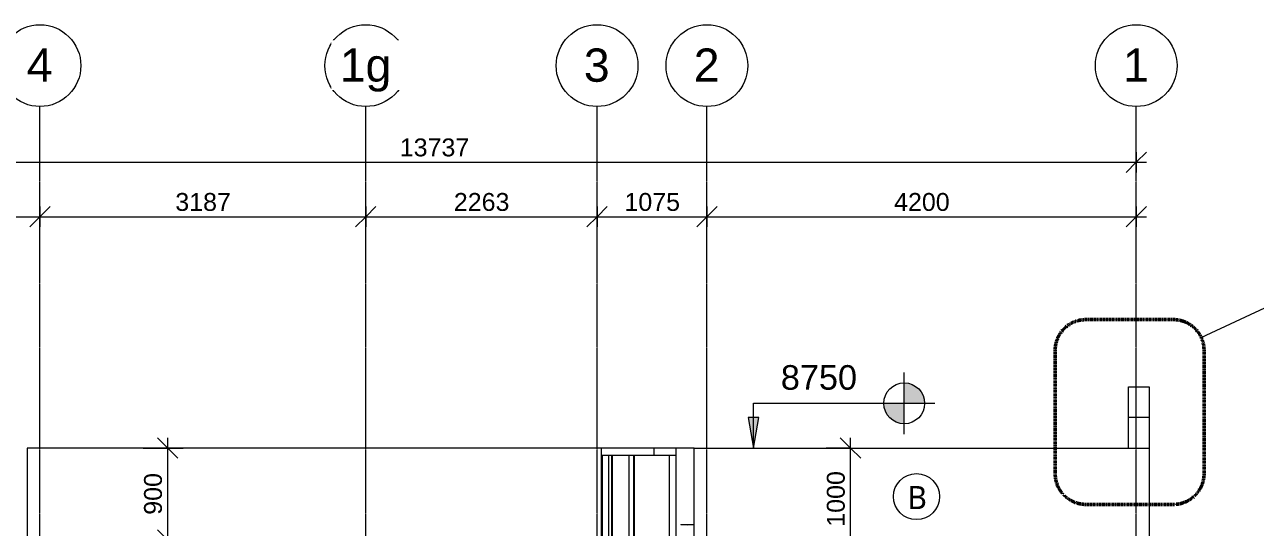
# Model space of a CAD drawing. Header units: millimetres. Extents: x -14692 to 72145, y -2093 to 15232.
# Drawn here: x -3761 to 8279, y 7975 to 12888 of the extents above; entities that cross this region are included whole.
import ezdxf

# ---------------------------------------------------------------- set-up
doc = ezdxf.new("R2010")
doc.units = ezdxf.units.MM
doc.linetypes.add('Callout Boundary', pattern=[2.38125, 1.190625, -1.190625])
doc.linetypes.add('Grid Line', pattern=[22.225, 12.7, -3.175, 3.175, -3.175])
for name, color, linetype, lineweight in [('A-ANNO-DIMS', 211, 'Continuous', 9), ('A-ANNO-DIMS-100', 211, 'Continuous', 9), ('A-ANNO-NOTE', 131, 'Continuous', 9), ('A-ANNO-SYMB', 150, 'Continuous', 9), ('A-GENM', 13, 'Continuous', 9), ('A-WALL', 113, 'Continuous', 9), ('G-ANNO-DIMS', 111, 'Continuous', 9), ('S-GRID', 1, 'Continuous', 9), ('S-GRID-IDEN', 1, 'Continuous', 9)]:
    doc.layers.add(name, color=color, linetype=linetype, lineweight=lineweight)
doc.styles.add('Arial_2', font='arial.ttf', dxfattribs={"height": 325})
doc.styles.add('Arial_4', font='arial.ttf', dxfattribs={"height": 240})
doc.styles.add('Arial_6', font='arial.ttf', dxfattribs={"height": 175})
doc.styles.add('Lucida Sans Unicode', font='l_10646.ttf', dxfattribs={"height": 225})
doc.dimstyles.new('Ele-dim-100_2', dxfattribs={"dimscale": 304.8, "dimtxt": 178.545395, "dimasz": 0.656168, "dimexe": 0.492126, "dimexo": 0.0625, "dimgap": 0.016404, "dimtad": 1, "dimdec": 0, "dimrnd": 5, "dimzin": 0, "dimdsep": 46, "dimtxsty": 'Arial_6', "dimblk1": 'OBLIQUE', "dimblk2": 'OBLIQUE', "dimsah": 1, "dimcen": 0.09, "dimdle": 0.328084, "dimazin": 0, "dimtfac": 1, "dimtdec": 4, "dimtix": 1, "dimtmove": 0, "dimatfit": 3, "dimfxl": 0.787402, "dimfxlon": 1, "dimtvp": 1, "dimtolj": 1, "dimtzin": 0, "dimarcsym": 2})
doc.dimstyles.new('grid-dim', dxfattribs={"dimscale": 304.8, "dimtxt": 178.545395, "dimasz": 0.656168, "dimexe": 0.328084, "dimexo": 0.0625, "dimgap": 0.016404, "dimtad": 1, "dimdec": 0, "dimzin": 0, "dimdsep": 46, "dimtxsty": 'Arial_6', "dimblk1": 'OBLIQUE', "dimblk2": 'OBLIQUE', "dimsah": 1, "dimcen": 0.09, "dimdle": 0.328084, "dimazin": 0, "dimtfac": 1, "dimtdec": 4, "dimtix": 1, "dimtmove": 0, "dimatfit": 3, "dimfxl": 0.328084, "dimfxlon": 1, "dimtvp": 1, "dimtolj": 1, "dimtzin": 0, "dimarcsym": 2})

# ---------------------------------------------------------------- blocks, each defined once
blk = doc.blocks.new('Generic Models 2 - Generic Models 1-700113-Elevation-3')
at = {"layer": 'A-GENM'}
for p, q in [((2789, 8750), (7239, 8750)), ((2789, 300), (2789, 8750)), ((7239, 8750), (7239, 2700)), ((3789, 7750), (3789, 300)), ((3789, 7750), (6239, 7750)), ((6239, 7750), (6239, 300))]:
    blk.add_line(p, q, dxfattribs=at)
blk = doc.blocks.new('Ladder_complete_5314 - Ladder_complete_5314-1763503-Elevation-3')
at = {"layer": 'A-GENM'}
for p, q in [((1878, 8752), (1878, 8676)), ((1878, 8752), (2397, 8752)), ((2397, 8676), (1878, 8676)), ((1884, 7685), (1884, 8676)), ((1890, 8676), (1890, 7685)), ((1950, 8676), (1950, 7685)), ((1983, 7685), (1983, 8676)), ((1988, 8676), (1988, 7685)), ((2150, 8676), (2150, 7685)), ((2200, 7685), (2200, 8676)), ((2201, 8676), (2201, 7685)), ((2397, 8752), (2611, 8752)), ((2397, 8676), (2397, 8752)), ((2611, 8676), (2397, 8676)), ((2548, 7886), (2548, 8676)), ((2611, 8752), (2611, 8676)), ((2611, 8676), (2611, 7886)), ((2548, 7734), (2548, 7886)), ((2548, 7886), (2611, 7886)), ((2611, 7886), (2611, 7734)), ((2548, 7685), (2548, 7734)), ((2611, 7734), (2548, 7734)), ((2611, 7734), (2611, 7685)), ((1878, 7685), (1878, 7634)), ((1879, 7685), (2236, 7685)), ((2236, 7634), (1879, 7634)), ((1884, 7634), (1884, 6335)), ((1890, 6335), (1890, 7634)), ((1950, 6335), (1950, 7634)), ((1983, 7634), (1983, 6335)), ((1988, 6335), (1988, 7634)), ((2150, 6335), (2150, 7634)), ((2200, 7634), (2200, 6335)), ((2201, 6335), (2201, 7634)), ((2236, 7685), (2579, 7685)), ((2579, 7634), (2236, 7634)), ((2379, 6335), (2379, 7634)), ((2429, 7634), (2429, 6335)), ((2548, 7634), (2548, 6335)), ((2579, 7685), (2638, 7685)), ((2638, 7634), (2579, 7634)), ((2611, 7634), (2611, 6335)), ((2638, 7685), (2638, 7685)), ((2638, 7634), (2638, 7634)), ((2640, 7634), (2640, 7685)), ((2640, 7634), (2640, 7685)), ((2611, 7571), (2779, 7571)), ((2779, 7469), (2611, 7469)), ((2779, 7571), (2789, 7571)), ((2779, 7469), (2779, 7571)), ((2789, 7469), (2779, 7469)), ((1878, 6335), (1878, 6284)), ((1879, 6335), (2236, 6335)), ((2236, 6284), (1879, 6284)), ((1884, 6284), (1884, 4985)), ((1890, 4985), (1890, 6284)), ((1950, 4985), (1950, 6284)), ((1983, 6284), (1983, 4985)), ((1988, 4985), (1988, 6284)), ((2150, 4985), (2150, 6284)), ((2200, 6284), (2200, 4985)), ((2201, 4985), (2201, 6284)), ((2236, 6335), (2579, 6335)), ((2579, 6284), (2236, 6284)), ((2379, 4985), (2379, 6284)), ((2429, 6284), (2429, 4985)), ((2548, 6284), (2548, 4985)), ((2579, 6335), (2638, 6335)), ((2638, 6284), (2579, 6284)), ((2611, 6284), (2611, 4985)), ((2638, 6335), (2638, 6335)), ((2638, 6284), (2638, 6284)), ((2640, 6284), (2640, 6335)), ((2640, 6284), (2640, 6335)), ((1878, 4985), (1878, 4934)), ((1879, 4985), (2236, 4985)), ((2236, 4985), (2579, 4985)), ((2579, 4985), (2638, 4985)), ((2638, 4985), (2638, 4985)), ((2640, 4934), (2640, 4985)), ((2640, 4934), (2640, 4985)), ((2236, 4934), (1879, 4934)), ((1884, 4934), (1884, 3635)), ((1890, 3635), (1890, 4934)), ((1950, 3635), (1950, 4934)), ((1983, 4934), (1983, 3635)), ((1988, 3635), (1988, 4934)), ((2150, 3635), (2150, 4934)), ((2200, 4934), (2200, 3635)), ((2201, 3635), (2201, 4934)), ((2579, 4934), (2236, 4934)), ((2379, 3635), (2379, 4934)), ((2429, 4934), (2429, 3635)), ((2548, 4934), (2548, 3635)), ((2638, 4934), (2579, 4934)), ((2611, 4934), (2611, 3635)), ((2611, 4827), (2779, 4827)), ((2638, 4934), (2638, 4934)), ((2779, 4827), (2789, 4827)), ((2779, 4726), (2779, 4827)), ((2779, 4726), (2611, 4726)), ((2789, 4726), (2779, 4726)), ((1878, 3635), (1878, 3584)), ((1879, 3635), (2236, 3635)), ((2236, 3635), (2579, 3635)), ((2579, 3635), (2638, 3635)), ((2638, 3635), (2638, 3635)), ((2640, 3584), (2640, 3635)), ((2640, 3584), (2640, 3635)), ((1884, 3584), (1782, 2810)), ((1789, 2810), (1890, 3584)), ((1872, 2810), (1950, 3584)), ((2236, 3584), (1879, 3584)), ((1983, 3584), (1905, 2810)), ((1910, 2810), (1988, 3584)), ((2133, 2810), (2150, 3584)), ((2200, 3584), (2183, 2810)), ((2184, 2810), (2201, 3584)), ((2579, 3584), (2236, 3584)), ((2378, 3584), (2379, 2810)), ((2382, 2810), (2378, 3584)), ((2378, 3584), (2379, 3229)), ((2429, 3584), (2429, 2810)), ((2548, 3584), (2548, 2810)), ((2638, 3584), (2579, 3584)), ((2611, 3584), (2611, 2810)), ((2638, 3584), (2638, 3584)), ((2379, 3213), (2379, 3198)), ((2379, 3167), (2379, 3151)), ((1776, 2810), (1776, 2734)), ((1776, 2810), (2525, 2810)), ((2525, 2810), (2579, 2810)), ((2525, 2734), (2525, 2810)), ((2579, 2810), (2638, 2810)), ((2638, 2810), (2638, 2810)), ((2640, 2734), (2640, 2810)), ((2640, 2734), (2640, 2810)), ((2525, 2734), (1776, 2734)), ((2579, 2734), (2525, 2734)), ((2548, 2734), (2548, 600)), ((2638, 2734), (2579, 2734)), ((2611, 2734), (2611, 600)), ((2638, 2734), (2638, 2734)), ((2611, 2084), (2779, 2084)), ((2779, 2084), (2789, 2084)), ((2779, 1983), (2779, 2084)), ((2779, 1983), (2611, 1983)), ((2789, 1983), (2779, 1983)), ((2611, 600), (2548, 600))]:
    blk.add_line(p, q, dxfattribs=at)
blk = doc.blocks.new('Chequered plate - Chequered plate-1756850-Elevation-3')
at = {"layer": 'A-GENM'}
h = blk.add_hatch(dxfattribs=at)
h.set_pattern_fill('FP_1', color=256, style=0, pattern_type=2)
h.set_pattern_definition([(45, (-2360.56, 1200), (-212.132, 212.132), []), (135, (-2360.56, 1200), (-212.132, -212.132), [])])
h.paths.add_polyline_path([(2659, 8000), (2789, 8000), (2789, 8004), (2659, 8004)])
for p, q in [((2659, 8004), (2789, 8004)), ((2659, 8004), (2659, 8000)), ((2789, 8000), (2659, 8000))]:
    blk.add_line(p, q, dxfattribs=at)
blk = doc.blocks.new('Grid - 100-grid-312781-Elevation-3')
at = {"layer": 'S-GRID-IDEN'}
blk.add_circle((7114, 12488), 400, dxfattribs=at)
blk = doc.blocks.new('Spot Elevations - Standard-23738-Elevation-3')
at = {"layer": 'G-ANNO-DIMS'}
h = blk.add_hatch(color=256, dxfattribs=at)
edge = h.paths.add_edge_path()
edge.add_line((4844, 9187), (5044, 9187))
edge.add_arc((4844, 9187), 200, 0, 90)
edge.add_line((4844, 9387), (4844, 9187))
h = blk.add_hatch(color=256, dxfattribs=at)
edge = h.paths.add_edge_path()
edge.add_line((4844, 9187), (4644, 9187))
edge.add_arc((4844, 9187), 200, 180, 270)
edge.add_line((4844, 8987), (4844, 9187))
for p, q in [((4844, 8887), (4844, 9487)), ((5144, 9187), (3444, 9187))]:
    blk.add_line(p, q, dxfattribs=at)
blk.add_circle((4844, 9187), 200, dxfattribs=at)
blk = doc.blocks.new('GL-TEXT2 - External finishes-tag 2-777035-Elevation-3')
at = {"layer": 'A-ANNO-NOTE'}
blk.add_circle((4964, 7355), 225, dxfattribs=at)
blk = doc.blocks.new('DIMBLOCK10-Elevation-3')
at = {"layer": 'A-ANNO-DIMS-100', "transparency": 16777216}
for p, q in [((-2361, 8750), (-2461, 8850)), ((-2361, 7850), (-2361, 8850)), ((-2601, 8750), (-2211, 8750)), ((-2361, 8750), (-2601, 8750)), ((-2361, 8750), (-2261, 8650)), ((-2361, 7850), (-2461, 7950)), ((-2601, 7850), (-2211, 7850)), ((-2361, 7850), (-2601, 7850)), ((-2361, 7850), (-2261, 7750))]:
    blk.add_line(p, q, dxfattribs=at)
at = {"layer": 'A-ANNO-DIMS-100', "color": 0, "transparency": 16777216, "insert": (-2593, 8098), "char_height": 175, "width": 484.54, "attachment_point": 1, "rotation": 90, "line_spacing_factor": 0.941778, "style": 'Arial_6'}
blk.add_mtext('900', dxfattribs=at)
blk = doc.blocks.new('_Oblique')
at = {"color": 0, "linetype": 'ByBlock', "lineweight": -2}
blk.add_line((-0.5, -0.5), (0.5, 0.5), dxfattribs=at)
blk = doc.blocks.new('DIMBLOCK15-Elevation-3')
at = {"layer": 'A-ANNO-DIMS-100', "transparency": 16777216}
for p, q in [((4319, 8750), (4219, 8850)), ((4319, 7750), (4319, 8850)), ((4079, 8750), (4469, 8750)), ((4319, 8750), (4079, 8750)), ((4319, 8750), (4419, 8650)), ((4319, 7750), (4219, 7850)), ((4079, 7750), (4469, 7750)), ((4319, 7750), (4079, 7750)), ((4319, 7750), (4419, 7650))]:
    blk.add_line(p, q, dxfattribs=at)
at = {"layer": 'A-ANNO-DIMS-100', "color": 0, "transparency": 16777216, "insert": (4087, 7981), "char_height": 175, "width": 646.06, "attachment_point": 1, "rotation": 90, "line_spacing_factor": 0.941778, "style": 'Arial_6'}
blk.add_mtext('1000', dxfattribs=at)
blk = doc.blocks.new('DIMBLOCK22-Elevation-3')
at = {"layer": 'A-ANNO-DIMS-100', "transparency": 16777216}
for p, q in [((-6624, 11011), (-6524, 11111)), ((-6624, 11111), (-6624, 10911)), ((-6624, 11011), (-6624, 11111)), ((-3611, 11011), (-3511, 11111)), ((-3611, 11111), (-3611, 10911)), ((-3611, 11011), (-3611, 11111)), ((-6724, 11011), (-3611, 11011)), ((-6624, 11011), (-6724, 10911)), ((-3611, 11011), (-3711, 10911))]:
    blk.add_line(p, q, dxfattribs=at)
at = {"layer": 'A-ANNO-DIMS-100', "color": 0, "transparency": 16777216, "insert": (-5387, 11243), "char_height": 175, "width": 646.06, "attachment_point": 1, "line_spacing_factor": 0.941778, "style": 'Arial_6'}
blk.add_mtext('3013', dxfattribs=at)
blk = doc.blocks.new('DIMBLOCK23-Elevation-3')
at = {"layer": 'A-ANNO-DIMS-100', "transparency": 16777216}
for p, q in [((-3611, 11011), (-3511, 11111)), ((-3611, 11111), (-3611, 10911)), ((-3611, 11011), (-3611, 11111)), ((-424, 11011), (-324, 11111)), ((-424, 11111), (-424, 10911)), ((-424, 11011), (-424, 11111)), ((-3611, 11011), (-3711, 10911)), ((-3611, 11011), (-424, 11011)), ((-424, 11011), (-524, 10911))]:
    blk.add_line(p, q, dxfattribs=at)
at = {"layer": 'A-ANNO-DIMS-100', "color": 0, "transparency": 16777216, "insert": (-2287, 11243), "char_height": 175, "width": 646.06, "attachment_point": 1, "line_spacing_factor": 0.941778, "style": 'Arial_6'}
blk.add_mtext('3187', dxfattribs=at)
blk = doc.blocks.new('DIMBLOCK24-Elevation-3')
at = {"layer": 'A-ANNO-DIMS-100', "transparency": 16777216}
for p, q in [((-424, 11011), (-324, 11111)), ((-424, 11111), (-424, 10911)), ((-424, 11011), (-424, 11111)), ((1839, 11011), (1939, 11111)), ((1839, 11111), (1839, 10911)), ((1839, 11011), (1839, 11111)), ((-424, 11011), (-524, 10911)), ((-424, 11011), (1839, 11011)), ((1839, 11011), (1739, 10911))]:
    blk.add_line(p, q, dxfattribs=at)
at = {"layer": 'A-ANNO-DIMS-100', "color": 0, "transparency": 16777216, "insert": (438, 11243), "char_height": 175, "width": 646.06, "attachment_point": 1, "line_spacing_factor": 0.941778, "style": 'Arial_6'}
blk.add_mtext('2263', dxfattribs=at)
blk = doc.blocks.new('DIMBLOCK25-Elevation-3')
at = {"layer": 'A-ANNO-DIMS-100', "transparency": 16777216}
for p, q in [((1839, 11011), (1939, 11111)), ((1839, 11111), (1839, 10911)), ((1839, 11011), (1839, 11111)), ((2914, 11011), (3014, 11111)), ((2914, 11111), (2914, 10911)), ((2914, 11011), (2914, 11111)), ((1839, 11011), (1739, 10911)), ((1839, 11011), (2914, 11011)), ((2914, 11011), (2814, 10911))]:
    blk.add_line(p, q, dxfattribs=at)
at = {"layer": 'A-ANNO-DIMS-100', "color": 0, "transparency": 16777216, "insert": (2107, 11243), "char_height": 175, "width": 646.06, "attachment_point": 1, "line_spacing_factor": 0.941778, "style": 'Arial_6'}
blk.add_mtext('1075', dxfattribs=at)
blk = doc.blocks.new('DIMBLOCK26-Elevation-3')
at = {"layer": 'A-ANNO-DIMS-100', "transparency": 16777216}
for p, q in [((2914, 11011), (3014, 11111)), ((2914, 11111), (2914, 10911)), ((2914, 11011), (2914, 11111)), ((7114, 11011), (7214, 11111)), ((7114, 11111), (7114, 10911)), ((7114, 11011), (7114, 11111)), ((2914, 11011), (2814, 10911)), ((2914, 11011), (7214, 11011)), ((7114, 11011), (7014, 10911))]:
    blk.add_line(p, q, dxfattribs=at)
at = {"layer": 'A-ANNO-DIMS-100', "color": 0, "transparency": 16777216, "insert": (4745, 11243), "char_height": 175, "width": 646.06, "attachment_point": 1, "line_spacing_factor": 0.941778, "style": 'Arial_6'}
blk.add_mtext('4200', dxfattribs=at)
blk = doc.blocks.new('DIMBLOCK27-Elevation-3')
at = {"layer": 'A-ANNO-DIMS-100', "transparency": 16777216}
for p, q in [((-6624, 11543), (-6524, 11643)), ((-6624, 11643), (-6624, 11443)), ((-6624, 11543), (-6624, 11643)), ((7114, 11543), (7214, 11643)), ((7114, 11643), (7114, 11443)), ((7114, 11543), (7114, 11643)), ((-6724, 11543), (7214, 11543)), ((-6624, 11543), (-6724, 11443)), ((7114, 11543), (7014, 11443))]:
    blk.add_line(p, q, dxfattribs=at)
at = {"layer": 'A-ANNO-DIMS-100', "color": 0, "transparency": 16777216, "insert": (-91, 11776), "char_height": 175, "width": 807.57, "attachment_point": 1, "line_spacing_factor": 0.941778, "style": 'Arial_6'}
blk.add_mtext('13737', dxfattribs=at)

msp = doc.modelspace()

# ---------------------------------------------------------------- hatches: boundary and pattern name
at = {"layer": 'G-ANNO-DIMS'}
msp.add_hatch(color=256, dxfattribs=at).paths.add_polyline_path([(3369.7, 8750), (3422.6, 9050), (3316.8, 9050)])

# ---------------------------------------------------------------- linework, layer by layer
at = {"layer": 'A-ANNO-SYMB'}
msp.add_line((7749.4, 9831.9), (8470.8, 10167.2), dxfattribs=at)
at = {"layer": 'A-ANNO-SYMB', "linetype": 'Callout Boundary', "lineweight": 50}
for p, q in [((7477.3, 10005.5), (6621.1, 10005.5)), ((6321.1, 9705.5), (6321.1, 8499.3)), ((7777.3, 8499.3), (7777.3, 9705.5)), ((6621.1, 8199.3), (7477.3, 8199.3))]:
    msp.add_line(p, q, dxfattribs=at)
for centre, start, end in [((6621.1, 9705.5), 90, 180), ((7477.3, 9705.5), 0, 90), ((6621.1, 8499.3), 180, 270), ((7477.3, 8499.3), 270, 0)]:
    msp.add_arc(centre, 300, start, end, dxfattribs=at)
at = {"layer": 'A-WALL'}
for p, q in [((7038.9, 8750), (7038.9, 9350)), ((7038.9, 9350), (7238.9, 9350)), ((7238.9, 9350), (7238.9, 8750)), ((7238.9, 9050), (7038.9, 9050)), ((1877.6, 8750), (-3736.1, 8750)), ((-3736.1, 8750), (-3736.1, 7050)), ((2788.9, 8750), (2611.1, 8750))]:
    msp.add_line(p, q, dxfattribs=at)
at = {"layer": 'G-ANNO-DIMS'}
for p, q in [((3369.7, 9187.4), (4643.9, 9187.4)), ((3369.7, 8750), (3369.7, 9187.4)), ((3422.6, 9050), (3316.8, 9050)), ((3316.8, 9050), (3369.7, 8750)), ((3369.7, 8750), (3422.6, 9050))]:
    msp.add_line(p, q, dxfattribs=at)
at = {"layer": 'S-GRID', "linetype": 'Grid Line'}
for p, q in [((-3611.1, -304.8), (-3611.1, 12088.4)), ((-423.6, -304.8), (-423.6, 12088.4)), ((1838.9, -304.8), (1838.9, 12088.4)), ((2913.9, -304.8), (2913.9, 12088.4)), ((7113.9, -304.8), (7113.9, 12088.4))]:
    msp.add_line(p, q, dxfattribs=at)

# ---------------------------------------------------------------- block references
at = {"layer": 'A-ANNO-NOTE'}
msp.add_blockref('GL-TEXT2 - External finishes-tag 2-777035-Elevation-3', (0, 920.5), dxfattribs=at)
at = {"layer": 'A-GENM'}
for name in ['Ladder_complete_5314 - Ladder_complete_5314-1763503-Elevation-3', 'Generic Models 2 - Generic Models 1-700113-Elevation-3', 'Chequered plate - Chequered plate-1756850-Elevation-3']:
    msp.add_blockref(name, (0, 0), dxfattribs=at)
at = {"layer": 'G-ANNO-DIMS'}
msp.add_blockref('Spot Elevations - Standard-23738-Elevation-3', (0, 0), dxfattribs=at)
at = {"layer": 'S-GRID-IDEN'}
for p in [(-10725, 0), (-7537.5, 0), (-5275, 0), (-4200, 0), (0, 0)]:
    msp.add_blockref('Grid - 100-grid-312781-Elevation-3', p, dxfattribs=at)

# ---------------------------------------------------------------- texts
at = {"layer": 'A-ANNO-NOTE', "insert": (4875.1, 8379.2), "char_height": 225, "width": 224.472, "attachment_point": 1, "style": 'Lucida Sans Unicode'}
msp.add_mtext('B', dxfattribs=at)
at = {"layer": 'G-ANNO-DIMS', "insert": (3636.7, 9560.3), "char_height": 240, "width": 893.244, "attachment_point": 1, "line_spacing_factor": 0.941778, "style": 'Arial_4'}
msp.add_mtext('8750', dxfattribs=at)

# ---------------------------------------------------------------- dimensions: what is measured, and where the dimension line sits
at = {"layer": 'A-ANNO-DIMS'}
for base, p1, p2, override, picture, middle in [((7113.8528, 11543.4021), (-6623.6471, 11643.4021), (7113.8528, 11643.4021), {"dimpost": '<>', "dimfxl": 13737.499873}, 'DIMBLOCK27-Elevation-3', (245.1028, 11637.812)), ((-3611.1471064, 11011.0197928), (-6623.6471064, 11111.0197928), (-3611.1471064, 11111.0197928), {"dimpost": '<>', "dimfxl": 3012.5}, 'DIMBLOCK22-Elevation-3', (-5117.3971064, 11105.4297523)), ((-423.6491, 11011.0198), (-3611.1471, 11111.0198), (-423.6491, 11111.0198), {"dimpost": '<>', "dimfxl": 3187.498032}, 'DIMBLOCK23-Elevation-3', (-2017.3981, 11105.4298)), ((1838.8527, 11011.0198), (-423.6491, 11111.0198), (1838.8527, 11111.0198), {"dimpost": '<>', "dimfxl": 2262.501734}, 'DIMBLOCK24-Elevation-3', (707.6018, 11105.4298)), ((2913.9, 11011), (1838.9, 11111), (2913.9, 11111), {"dimpost": '<>', "dimfxl": 1075.000234}, 'DIMBLOCK25-Elevation-3', (2376.4, 11105.4)), ((7113.9, 11011), (2913.9, 11111), (7113.9, 11111), {"dimpost": '<>', "dimfxl": 4199.999873}, 'DIMBLOCK26-Elevation-3', (5013.9, 11105.4))]:
    dim = msp.add_linear_dim(base=base, p1=p1, p2=p2, dimstyle='grid-dim', override=override, dxfattribs=at)
    dim.commit()
    dim.dimension.update_dxf_attribs({"geometry": picture, "text_midpoint": middle})
for base, p1, p2, override, picture, middle in [((-2361, 8750), (-2601, 7850), (-2601, 8750), {"dimpost": '<>', "dimfxl": 900}, 'DIMBLOCK10-Elevation-3', (-2455.3, 8300)), ((4318.7, 8750), (4078.7, 7750), (4078.7, 8750), {"dimpost": '<>', "dimfxl": 1000}, 'DIMBLOCK15-Elevation-3', (4224.4, 8250))]:
    dim = msp.add_linear_dim(base=base, p1=p1, p2=p2, angle=90, dimstyle='Ele-dim-100_2', override=override, dxfattribs=at)
    dim.commit()
    dim.dimension.update_dxf_attribs({"geometry": picture, "text_midpoint": middle})

# ---------------------------------------------------------------- next in the draw order: texts
at = {"layer": 'S-GRID-IDEN', "char_height": 325, "attachment_point": 1, "style": 'Arial_2', "bg_fill": 3, "box_fill_scale": 1.25, "bg_fill_color": 256, "bg_fill_true_color": 13158600, "bg_fill_transparency": 0}
for s, insert, width in [('4', (-3740.3, 12655.2), 304.641), ('1g', (-678.3, 12655.2), 609.282), ('3', (1709.7, 12655.2), 304.641), ('2', (2784.7, 12655.2), 304.641), ('1', (6984.7, 12655.2), 304.641)]:
    msp.add_mtext(s, dxfattribs=dict(at, insert=insert, width=width))

doc.saveas('drawing.dxf')
